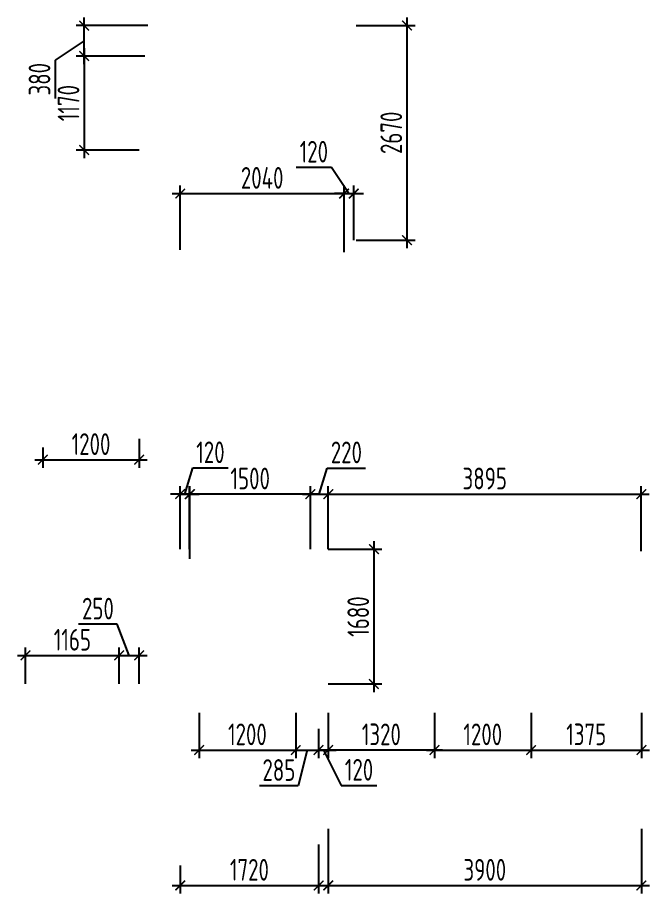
# Model space of a CAD drawing. Header units: millimetres. Extents: x -350007 to 535970, y -888 to 198380.
# Drawn here: x -292982 to -285117, y 71239 to 82143 of the extents above; entities that cross this region are included whole.
import ezdxf

# ---------------------------------------------------------------- set-up
doc = ezdxf.new("R2010")
doc.units = ezdxf.units.MM
doc.layers.add('АР_Размеры нов.', color=15, linetype='Continuous', lineweight=0)
doc.styles.add('ISOCPEUR', font='isocpeur.ttf', dxfattribs={"width": 0.7})
doc.dimstyles.new('R_100', dxfattribs={"dimtxt": 270, "dimasz": 120, "dimexe": 100, "dimexo": 0, "dimgap": 60, "dimtad": 1, "dimdec": 0, "dimrnd": 5, "dimzin": 0, "dimdsep": 46, "dimtxsty": 'ISOCPEUR', "dimblk": 'ARCHTICK', "dimcen": 0, "dimdle": 100, "dimclrd": 256, "dimclre": 256, "dimclrt": 256, "dimadec": 0, "dimazin": 0, "dimtfac": 2, "dimtdec": 0, "dimtofl": 0, "dimtmove": 1, "dimatfit": 3, "dimfxl": 1, "dimtvp": 3, "dimtolj": 1, "dimtzin": 0, "dimarcsym": 0})

# ---------------------------------------------------------------- blocks, each defined once
blk = doc.blocks.new('_ArchTick')
at = {"color": 0, "linetype": 'ByBlock', "const_width": 0.15}
blk.add_lwpolyline([(-0.5, -0.5), (0.5, 0.5)], dxfattribs=at)
blk = doc.blocks.new('*D2640')
at = {"layer": 'АР_Размеры нов.', "lineweight": -2, "ltscale": 100, "transparency": 16777216}
for p, q in [((-290836, 75406), (-290836, 76310)), ((-289336, 75525), (-289336, 76310)), ((-289236, 76210), (-290936, 76210))]:
    blk.add_line(p, q, dxfattribs=at)
at = {"layer": 'АР_Размеры нов.', "lineweight": -2, "ltscale": 100, "transparency": 16777216, "xscale": 120, "yscale": 120, "zscale": 120, "rotation": 180}
blk.add_blockref('_ArchTick', (-290836, 76210), dxfattribs=at)
at = {"layer": 'АР_Размеры нов.', "lineweight": -2, "ltscale": 100, "transparency": 16777216, "xscale": 120, "yscale": 120, "zscale": 120}
blk.add_blockref('_ArchTick', (-289336, 76210), dxfattribs=at)
at = {"layer": 'АР_Размеры нов.', "ltscale": 100, "transparency": 16777216, "insert": (-290086, 76405), "char_height": 270, "attachment_point": 5, "style": 'ISOCPEUR'}
blk.add_mtext('\\A1;1500', dxfattribs=at)
blk = doc.blocks.new('*D2641')
at = {"layer": 'АР_Размеры нов.', "lineweight": -2, "ltscale": 100, "transparency": 16777216}
for p, q in [((-292882, 73847), (-292882, 74303)), ((-291717, 73847), (-291717, 74303)), ((-292982, 74203), (-291617, 74203))]:
    blk.add_line(p, q, dxfattribs=at)
at = {"layer": 'АР_Размеры нов.', "lineweight": -2, "ltscale": 100, "transparency": 16777216, "xscale": 120, "yscale": 120, "zscale": 120, "rotation": 180}
blk.add_blockref('_ArchTick', (-292882, 74203), dxfattribs=at)
at = {"layer": 'АР_Размеры нов.', "lineweight": -2, "ltscale": 100, "transparency": 16777216, "xscale": 120, "yscale": 120, "zscale": 120}
blk.add_blockref('_ArchTick', (-291717, 74203), dxfattribs=at)
at = {"layer": 'АР_Размеры нов.', "ltscale": 100, "transparency": 16777216, "insert": (-292299, 74398), "char_height": 270, "attachment_point": 5, "style": 'ISOCPEUR'}
blk.add_mtext('\\A1;1165', dxfattribs=at)
blk = doc.blocks.new('*D2642')
at = {"layer": 'АР_Размеры нов.', "lineweight": -2, "ltscale": 100, "transparency": 16777216}
for p, q in [((-291742, 74590), (-292221, 74590)), ((-291592, 74203), (-291742, 74590)), ((-291717, 73847), (-291717, 74303)), ((-291467, 73847), (-291467, 74303)), ((-291817, 74203), (-291367, 74203))]:
    blk.add_line(p, q, dxfattribs=at)
at = {"layer": 'АР_Размеры нов.', "lineweight": -2, "ltscale": 100, "transparency": 16777216, "xscale": 120, "yscale": 120, "zscale": 120, "rotation": 180}
blk.add_blockref('_ArchTick', (-291717, 74203), dxfattribs=at)
at = {"layer": 'АР_Размеры нов.', "lineweight": -2, "ltscale": 100, "transparency": 16777216, "xscale": 120, "yscale": 120, "zscale": 120}
blk.add_blockref('_ArchTick', (-291467, 74203), dxfattribs=at)
at = {"layer": 'АР_Размеры нов.', "ltscale": 100, "transparency": 16777216, "insert": (-291981, 74785), "char_height": 270, "attachment_point": 5, "style": 'ISOCPEUR'}
blk.add_mtext('\\A1;250', dxfattribs=at)
blk = doc.blocks.new('*D2643')
at = {"layer": 'АР_Размеры нов.', "lineweight": -2, "ltscale": 100, "transparency": 16777216}
for p, q in [((-292152, 81763), (-292152, 80393)), ((-291399, 81663), (-292252, 81663)), ((-291467, 80493), (-292252, 80493))]:
    blk.add_line(p, q, dxfattribs=at)
at = {"layer": 'АР_Размеры нов.', "lineweight": -2, "ltscale": 100, "transparency": 16777216, "xscale": 120, "yscale": 120, "zscale": 120}
for p, rotation in [((-292152, 81663), 90), ((-292152, 80493), 270)]:
    blk.add_blockref('_ArchTick', p, dxfattribs=dict(at, rotation=rotation))
at = {"layer": 'АР_Размеры нов.', "ltscale": 100, "transparency": 16777216, "insert": (-292347, 81078), "char_height": 270, "attachment_point": 5, "rotation": 90, "style": 'ISOCPEUR'}
blk.add_mtext('\\A1;1170', dxfattribs=at)
blk = doc.blocks.new('*D2644')
at = {"layer": 'АР_Размеры нов.', "lineweight": -2, "ltscale": 100, "transparency": 16777216}
for p, q in [((-292152, 81563), (-292152, 82143)), ((-291358, 82043), (-292252, 82043)), ((-292152, 81853), (-292513, 81614)), ((-292513, 81614), (-292513, 81135)), ((-291399, 81663), (-292252, 81663))]:
    blk.add_line(p, q, dxfattribs=at)
at = {"layer": 'АР_Размеры нов.', "lineweight": -2, "ltscale": 100, "transparency": 16777216, "xscale": 120, "yscale": 120, "zscale": 120}
for p, rotation in [((-292152, 82043), 90), ((-292152, 81663), 270)]:
    blk.add_blockref('_ArchTick', p, dxfattribs=dict(at, rotation=rotation))
at = {"layer": 'АР_Размеры нов.', "ltscale": 100, "transparency": 16777216, "insert": (-292708, 81375), "char_height": 270, "attachment_point": 5, "rotation": 90, "style": 'ISOCPEUR'}
blk.add_mtext('\\A1;380', dxfattribs=at)
blk = doc.blocks.new('*D2995')
at = {"layer": 'АР_Размеры нов.', "lineweight": -2, "ltscale": 100, "transparency": 16777216}
for p, q in [((-291468, 76897), (-291468, 76538)), ((-292667, 76790), (-292667, 76538)), ((-292767, 76638), (-291368, 76638))]:
    blk.add_line(p, q, dxfattribs=at)
at = {"layer": 'АР_Размеры нов.', "lineweight": -2, "ltscale": 100, "transparency": 16777216, "xscale": 120, "yscale": 120, "zscale": 120, "rotation": 180}
blk.add_blockref('_ArchTick', (-292667, 76638), dxfattribs=at)
at = {"layer": 'АР_Размеры нов.', "lineweight": -2, "ltscale": 100, "transparency": 16777216, "xscale": 120, "yscale": 120, "zscale": 120}
blk.add_blockref('_ArchTick', (-291468, 76638), dxfattribs=at)
at = {"layer": 'АР_Размеры нов.', "ltscale": 100, "transparency": 16777216, "insert": (-292067, 76833), "char_height": 270, "attachment_point": 5, "style": 'ISOCPEUR'}
blk.add_mtext('\\A1;1200', dxfattribs=at)
blk = doc.blocks.new('*D3028')
at = {"layer": 'АР_Размеры нов.', "lineweight": -2, "ltscale": 100, "transparency": 16777216}
for p, q in [((-289235, 71848), (-289235, 71239)), ((-290957, 71586), (-290957, 71239)), ((-291057, 71339), (-289135, 71339))]:
    blk.add_line(p, q, dxfattribs=at)
at = {"layer": 'АР_Размеры нов.', "lineweight": -2, "ltscale": 100, "transparency": 16777216, "xscale": 120, "yscale": 120, "zscale": 120, "rotation": 180}
blk.add_blockref('_ArchTick', (-290957, 71339), dxfattribs=at)
at = {"layer": 'АР_Размеры нов.', "lineweight": -2, "ltscale": 100, "transparency": 16777216, "xscale": 120, "yscale": 120, "zscale": 120}
blk.add_blockref('_ArchTick', (-289235, 71339), dxfattribs=at)
at = {"layer": 'АР_Размеры нов.', "ltscale": 100, "transparency": 16777216, "insert": (-290096, 71534), "char_height": 270, "attachment_point": 5, "style": 'ISOCPEUR'}
blk.add_mtext('\\A1;1720', dxfattribs=at)
blk = doc.blocks.new('*D3029')
at = {"layer": 'АР_Размеры нов.', "lineweight": -2, "ltscale": 100, "transparency": 16777216}
for p, q in [((-289115, 72044), (-289115, 71239)), ((-285217, 72044), (-285217, 71239)), ((-289215, 71339), (-285117, 71339))]:
    blk.add_line(p, q, dxfattribs=at)
at = {"layer": 'АР_Размеры нов.', "lineweight": -2, "ltscale": 100, "transparency": 16777216, "xscale": 120, "yscale": 120, "zscale": 120, "rotation": 180}
blk.add_blockref('_ArchTick', (-289115, 71339), dxfattribs=at)
at = {"layer": 'АР_Размеры нов.', "lineweight": -2, "ltscale": 100, "transparency": 16777216, "xscale": 120, "yscale": 120, "zscale": 120}
blk.add_blockref('_ArchTick', (-285217, 71339), dxfattribs=at)
at = {"layer": 'АР_Размеры нов.', "ltscale": 100, "transparency": 16777216, "insert": (-287166, 71534), "char_height": 270, "attachment_point": 5, "style": 'ISOCPEUR'}
blk.add_mtext('\\A1;3900', dxfattribs=at)
blk = doc.blocks.new('*D3031')
at = {"layer": 'АР_Размеры нов.', "lineweight": -2, "ltscale": 100, "transparency": 16777216}
for p, q in [((-290899, 76211), (-290802, 76536)), ((-290802, 76536), (-290361, 76536)), ((-290958, 75525), (-290958, 76311)), ((-290840, 75525), (-290840, 76311)), ((-290958, 76211), (-291078, 76211)), ((-290958, 76211), (-290840, 76211)), ((-290840, 76211), (-290720, 76211))]:
    blk.add_line(p, q, dxfattribs=at)
at = {"layer": 'АР_Размеры нов.', "lineweight": -2, "ltscale": 100, "transparency": 16777216, "xscale": 120, "yscale": 120, "zscale": 120}
blk.add_blockref('_ArchTick', (-290958, 76211), dxfattribs=at)
at = {"layer": 'АР_Размеры нов.', "lineweight": -2, "ltscale": 100, "transparency": 16777216, "xscale": 120, "yscale": 120, "zscale": 120, "rotation": 180}
blk.add_blockref('_ArchTick', (-290840, 76211), dxfattribs=at)
at = {"layer": 'АР_Размеры нов.', "ltscale": 100, "transparency": 16777216, "insert": (-290581, 76731), "char_height": 270, "attachment_point": 5, "style": 'ISOCPEUR'}
blk.add_mtext('\\A1;120', dxfattribs=at)
blk = doc.blocks.new('*D3032')
at = {"layer": 'АР_Размеры нов.', "lineweight": -2, "ltscale": 100, "transparency": 16777216}
for p, q in [((-290722, 73487), (-290722, 72925)), ((-289520, 73487), (-289520, 72925)), ((-290822, 73025), (-289420, 73025))]:
    blk.add_line(p, q, dxfattribs=at)
at = {"layer": 'АР_Размеры нов.', "lineweight": -2, "ltscale": 100, "transparency": 16777216, "xscale": 120, "yscale": 120, "zscale": 120, "rotation": 180}
blk.add_blockref('_ArchTick', (-290722, 73025), dxfattribs=at)
at = {"layer": 'АР_Размеры нов.', "lineweight": -2, "ltscale": 100, "transparency": 16777216, "xscale": 120, "yscale": 120, "zscale": 120}
blk.add_blockref('_ArchTick', (-289520, 73025), dxfattribs=at)
at = {"layer": 'АР_Размеры нов.', "ltscale": 100, "transparency": 16777216, "insert": (-290121, 73220), "char_height": 270, "attachment_point": 5, "style": 'ISOCPEUR'}
blk.add_mtext('\\A1;1200', dxfattribs=at)
blk = doc.blocks.new('*D3033')
at = {"layer": 'АР_Размеры нов.', "lineweight": -2, "ltscale": 100, "transparency": 16777216}
for p, q in [((-287793, 73487), (-287793, 72925)), ((-286591, 73487), (-286591, 72925)), ((-287893, 73025), (-286491, 73025))]:
    blk.add_line(p, q, dxfattribs=at)
at = {"layer": 'АР_Размеры нов.', "lineweight": -2, "ltscale": 100, "transparency": 16777216, "xscale": 120, "yscale": 120, "zscale": 120, "rotation": 180}
blk.add_blockref('_ArchTick', (-287793, 73025), dxfattribs=at)
at = {"layer": 'АР_Размеры нов.', "lineweight": -2, "ltscale": 100, "transparency": 16777216, "xscale": 120, "yscale": 120, "zscale": 120}
blk.add_blockref('_ArchTick', (-286591, 73025), dxfattribs=at)
at = {"layer": 'АР_Размеры нов.', "ltscale": 100, "transparency": 16777216, "insert": (-287192, 73220), "char_height": 270, "attachment_point": 5, "style": 'ISOCPEUR'}
blk.add_mtext('\\A1;1200', dxfattribs=at)
blk = doc.blocks.new('*D2948')
at = {"layer": 'АР_Размеры нов.', "lineweight": -2, "ltscale": 500, "transparency": 16777216}
for p, q in [((-289226, 76210), (-289128, 76535)), ((-289128, 76535), (-288649, 76535)), ((-289336, 75525), (-289336, 76310)), ((-289115, 75525), (-289115, 76310)), ((-289436, 76210), (-289015, 76210))]:
    blk.add_line(p, q, dxfattribs=at)
at = {"layer": 'АР_Размеры нов.', "lineweight": -2, "ltscale": 500, "transparency": 16777216, "xscale": 120, "yscale": 120, "zscale": 120, "rotation": 180}
blk.add_blockref('_ArchTick', (-289336, 76210), dxfattribs=at)
at = {"layer": 'АР_Размеры нов.', "lineweight": -2, "ltscale": 500, "transparency": 16777216, "xscale": 120, "yscale": 120, "zscale": 120}
blk.add_blockref('_ArchTick', (-289115, 76210), dxfattribs=at)
at = {"layer": 'АР_Размеры нов.', "lineweight": 13, "ltscale": 500, "transparency": 16777216, "insert": (-288889, 76730), "char_height": 270, "attachment_point": 5, "style": 'ISOCPEUR'}
blk.add_mtext('\\A1;220', dxfattribs=at)
blk = doc.blocks.new('*D2949')
at = {"layer": 'АР_Размеры нов.', "lineweight": -2, "ltscale": 500, "transparency": 16777216}
for p, q in [((-289115, 75525), (-289115, 76310)), ((-285219, 75500), (-285219, 76310)), ((-289215, 76210), (-285119, 76210))]:
    blk.add_line(p, q, dxfattribs=at)
at = {"layer": 'АР_Размеры нов.', "lineweight": -2, "ltscale": 500, "transparency": 16777216, "xscale": 120, "yscale": 120, "zscale": 120, "rotation": 180}
blk.add_blockref('_ArchTick', (-289115, 76210), dxfattribs=at)
at = {"layer": 'АР_Размеры нов.', "lineweight": -2, "ltscale": 500, "transparency": 16777216, "xscale": 120, "yscale": 120, "zscale": 120}
blk.add_blockref('_ArchTick', (-285219, 76210), dxfattribs=at)
at = {"layer": 'АР_Размеры нов.', "lineweight": 13, "ltscale": 500, "transparency": 16777216, "insert": (-287167, 76405), "char_height": 270, "attachment_point": 5, "style": 'ISOCPEUR'}
blk.add_mtext('\\A1;3895', dxfattribs=at)
blk = doc.blocks.new('*D2950')
at = {"layer": 'АР_Размеры нов.', "lineweight": -2, "ltscale": 500, "transparency": 16777216}
for p, q in [((-288546, 75625), (-288546, 73747)), ((-289115, 75525), (-288446, 75525)), ((-289115, 73847), (-288446, 73847))]:
    blk.add_line(p, q, dxfattribs=at)
at = {"layer": 'АР_Размеры нов.', "lineweight": -2, "ltscale": 500, "transparency": 16777216, "xscale": 120, "yscale": 120, "zscale": 120}
for p, rotation in [((-288546, 75525), 90), ((-288546, 73847), 270)]:
    blk.add_blockref('_ArchTick', p, dxfattribs=dict(at, rotation=rotation))
at = {"layer": 'АР_Размеры нов.', "lineweight": 13, "ltscale": 500, "transparency": 16777216, "insert": (-288741, 74686), "char_height": 270, "attachment_point": 5, "rotation": 90, "style": 'ISOCPEUR'}
blk.add_mtext('\\A1;1680', dxfattribs=at)
blk = doc.blocks.new('*D2951')
at = {"layer": 'АР_Размеры нов.', "lineweight": -2, "ltscale": 500, "transparency": 16777216}
for p, q in [((-289520, 73487), (-289520, 72925)), ((-289235, 73289), (-289235, 72925)), ((-289620, 73025), (-289135, 73025)), ((-289378, 73025), (-289490, 72581)), ((-289490, 72581), (-289969, 72581))]:
    blk.add_line(p, q, dxfattribs=at)
at = {"layer": 'АР_Размеры нов.', "lineweight": -2, "ltscale": 500, "transparency": 16777216, "xscale": 120, "yscale": 120, "zscale": 120, "rotation": 180}
blk.add_blockref('_ArchTick', (-289520, 73025), dxfattribs=at)
at = {"layer": 'АР_Размеры нов.', "lineweight": -2, "ltscale": 500, "transparency": 16777216, "xscale": 120, "yscale": 120, "zscale": 120}
blk.add_blockref('_ArchTick', (-289235, 73025), dxfattribs=at)
at = {"layer": 'АР_Размеры нов.', "lineweight": 13, "ltscale": 500, "transparency": 16777216, "insert": (-289729, 72776), "char_height": 270, "attachment_point": 5, "style": 'ISOCPEUR'}
blk.add_mtext('\\A1;285', dxfattribs=at)
blk = doc.blocks.new('*D2952')
at = {"layer": 'АР_Размеры нов.', "lineweight": -2, "ltscale": 500, "transparency": 16777216}
for p, q in [((-289235, 73289), (-289235, 72925)), ((-289115, 73319), (-289115, 72925)), ((-289335, 73025), (-289015, 73025)), ((-289175, 73025), (-288953, 72584)), ((-288953, 72584), (-288511, 72584))]:
    blk.add_line(p, q, dxfattribs=at)
at = {"layer": 'АР_Размеры нов.', "lineweight": -2, "ltscale": 500, "transparency": 16777216, "xscale": 120, "yscale": 120, "zscale": 120, "rotation": 180}
blk.add_blockref('_ArchTick', (-289235, 73025), dxfattribs=at)
at = {"layer": 'АР_Размеры нов.', "lineweight": -2, "ltscale": 500, "transparency": 16777216, "xscale": 120, "yscale": 120, "zscale": 120}
blk.add_blockref('_ArchTick', (-289115, 73025), dxfattribs=at)
at = {"layer": 'АР_Размеры нов.', "lineweight": 13, "ltscale": 500, "transparency": 16777216, "insert": (-288732, 72779), "char_height": 270, "attachment_point": 5, "style": 'ISOCPEUR'}
blk.add_mtext('\\A1;120', dxfattribs=at)
blk = doc.blocks.new('*D2957')
at = {"layer": 'АР_Размеры нов.', "lineweight": -2, "ltscale": 500, "transparency": 16777216}
for p, q in [((-286591, 73487), (-286591, 72925)), ((-285217, 73487), (-285217, 72925)), ((-286691, 73025), (-285117, 73025))]:
    blk.add_line(p, q, dxfattribs=at)
at = {"layer": 'АР_Размеры нов.', "lineweight": -2, "ltscale": 500, "transparency": 16777216, "xscale": 120, "yscale": 120, "zscale": 120, "rotation": 180}
blk.add_blockref('_ArchTick', (-286591, 73025), dxfattribs=at)
at = {"layer": 'АР_Размеры нов.', "lineweight": -2, "ltscale": 500, "transparency": 16777216, "xscale": 120, "yscale": 120, "zscale": 120}
blk.add_blockref('_ArchTick', (-285217, 73025), dxfattribs=at)
at = {"layer": 'АР_Размеры нов.', "lineweight": 13, "ltscale": 500, "transparency": 16777216, "insert": (-285904, 73220), "char_height": 270, "attachment_point": 5, "style": 'ISOCPEUR'}
blk.add_mtext('\\A1;1375', dxfattribs=at)
blk = doc.blocks.new('*D2958')
at = {"layer": 'АР_Размеры нов.', "lineweight": -2, "ltscale": 500, "transparency": 16777216}
for p, q in [((-289115, 73487), (-289115, 72925)), ((-287793, 73487), (-287793, 72925)), ((-287693, 73025), (-289215, 73025))]:
    blk.add_line(p, q, dxfattribs=at)
at = {"layer": 'АР_Размеры нов.', "lineweight": -2, "ltscale": 500, "transparency": 16777216, "xscale": 120, "yscale": 120, "zscale": 120, "rotation": 180}
blk.add_blockref('_ArchTick', (-289115, 73025), dxfattribs=at)
at = {"layer": 'АР_Размеры нов.', "lineweight": -2, "ltscale": 500, "transparency": 16777216, "xscale": 120, "yscale": 120, "zscale": 120}
blk.add_blockref('_ArchTick', (-287793, 73025), dxfattribs=at)
at = {"layer": 'АР_Размеры нов.', "lineweight": 13, "ltscale": 500, "transparency": 16777216, "insert": (-288454, 73220), "char_height": 270, "attachment_point": 5, "style": 'ISOCPEUR'}
blk.add_mtext('\\A1;1320', dxfattribs=at)
blk = doc.blocks.new('*D4050')
at = {"layer": 'АР_Размеры нов.', "lineweight": -2, "transparency": 16777216}
for p, q in [((-288135, 82143), (-288135, 79273)), ((-288767, 82043), (-288035, 82043)), ((-288767, 79373), (-288035, 79373))]:
    blk.add_line(p, q, dxfattribs=at)
at = {"layer": 'АР_Размеры нов.', "lineweight": -2, "transparency": 16777216, "xscale": 120, "yscale": 120, "zscale": 120}
for p, rotation in [((-288135, 82043), 90), ((-288135, 79373), 270)]:
    blk.add_blockref('_ArchTick', p, dxfattribs=dict(at, rotation=rotation))
at = {"layer": 'АР_Размеры нов.', "transparency": 16777216, "insert": (-288330, 80708), "char_height": 270, "attachment_point": 5, "rotation": 90, "style": 'ISOCPEUR'}
blk.add_mtext('\\A1;2670', dxfattribs=at)
blk = doc.blocks.new('*D4051')
at = {"layer": 'АР_Размеры нов.', "lineweight": -2, "transparency": 16777216}
for p, q in [((-290957, 79253), (-290957, 80052)), ((-288917, 79222), (-288917, 80052)), ((-291057, 79952), (-288817, 79952))]:
    blk.add_line(p, q, dxfattribs=at)
at = {"layer": 'АР_Размеры нов.', "lineweight": -2, "transparency": 16777216, "xscale": 120, "yscale": 120, "zscale": 120, "rotation": 180}
blk.add_blockref('_ArchTick', (-290957, 79952), dxfattribs=at)
at = {"layer": 'АР_Размеры нов.', "lineweight": -2, "transparency": 16777216, "xscale": 120, "yscale": 120, "zscale": 120}
blk.add_blockref('_ArchTick', (-288917, 79952), dxfattribs=at)
at = {"layer": 'АР_Размеры нов.', "transparency": 16777216, "insert": (-289937, 80147), "char_height": 270, "attachment_point": 5, "style": 'ISOCPEUR'}
blk.add_mtext('\\A1;2040', dxfattribs=at)
blk = doc.blocks.new('*D4052')
at = {"layer": 'АР_Размеры нов.', "lineweight": -2, "transparency": 16777216}
for p, q in [((-289073, 80278), (-289514, 80278)), ((-288857, 79952), (-289073, 80278)), ((-288917, 79222), (-288917, 80052)), ((-288797, 79373), (-288797, 80052)), ((-288917, 79952), (-289037, 79952)), ((-288917, 79952), (-288797, 79952)), ((-288797, 79952), (-288677, 79952))]:
    blk.add_line(p, q, dxfattribs=at)
at = {"layer": 'АР_Размеры нов.', "lineweight": -2, "transparency": 16777216, "xscale": 120, "yscale": 120, "zscale": 120}
blk.add_blockref('_ArchTick', (-288917, 79952), dxfattribs=at)
at = {"layer": 'АР_Размеры нов.', "lineweight": -2, "transparency": 16777216, "xscale": 120, "yscale": 120, "zscale": 120, "rotation": 180}
blk.add_blockref('_ArchTick', (-288797, 79952), dxfattribs=at)
at = {"layer": 'АР_Размеры нов.', "transparency": 16777216, "insert": (-289294, 80473), "char_height": 270, "attachment_point": 5, "style": 'ISOCPEUR'}
blk.add_mtext('\\A1;120', dxfattribs=at)

msp = doc.modelspace()

# ---------------------------------------------------------------- dimensions: what is measured, and where the dimension line sits
at = {"layer": 'АР_Размеры нов.', "ltscale": 100}
dim = msp.add_linear_dim(base=(-292151.9, 82043.2), p1=(-291399.2, 81663), p2=(-291358.2, 82043.2), angle=90, dimstyle='R_100', override={"dimpost": '\\X', "dimfxl": 2.5, "dimarcsym": 2}, dxfattribs=at)
dim.commit()
dim.dimension.update_dxf_attribs({"geometry": '*D2644', "text_midpoint": (-292513, 81554.5), "dimtype": 160})
at = {"layer": 'АР_Размеры нов.'}
dim = msp.add_linear_dim(base=(-288134.8, 79373.2), p1=(-288766.8, 82043.2), p2=(-288766.8, 79373.2), angle=90, dimstyle='R_100', override={"dimpost": '\\X'}, dxfattribs=at)
dim.commit()
dim.dimension.update_dxf_attribs({"geometry": '*D4050', "text_midpoint": (-288329.8, 80708.2)})
at = {"layer": 'АР_Размеры нов.', "ltscale": 100}
dim = msp.add_linear_dim(base=(-292151.9, 80493), p1=(-291399.2, 81663), p2=(-291466.8, 80493), angle=90, dimstyle='R_100', override={"dimpost": '\\X', "dimfxl": 2.5, "dimarcsym": 2}, dxfattribs=at)
dim.commit()
dim.dimension.update_dxf_attribs({"geometry": '*D2643', "text_midpoint": (-292346.9, 81078)})
at = {"layer": 'АР_Размеры нов.'}
dim = msp.add_linear_dim(base=(-288796.8, 79952.2), p1=(-288916.8, 79222.1), p2=(-288796.8, 79373.2), dimstyle='R_100', override={"dimpost": '\\X'}, dxfattribs=at)
dim.commit()
dim.dimension.update_dxf_attribs({"geometry": '*D4052', "text_midpoint": (-289132.9, 80277.7), "dimtype": 160})
dim = msp.add_linear_dim(base=(-288916.8, 79952.2), p1=(-290956.8, 79253.2), p2=(-288916.8, 79222.1), dimstyle='R_100', override={"dimpost": '\\X'}, dxfattribs=at)
dim.commit()
dim.dimension.update_dxf_attribs({"geometry": '*D4051', "text_midpoint": (-289936.8, 80147.2)})
at = {"layer": 'АР_Размеры нов.', "ltscale": 100}
for base, p1, p2, picture, middle in [((-291468.1, 76638), (-292666.8, 76790.3), (-291468.1, 76896.9), '*D2995', (-292067.4, 76833)), ((-290840.3, 76210.7), (-290958.5, 75524.5), (-290840.3, 75524.5), '*D3031', (-290741.9, 76730.7)), ((-290835.7, 76210.1), (-289335.7, 75524.5), (-290835.7, 75405.7), '*D2640', (-290085.7, 76405.1)), ((-291716.7, 74202.7), (-292881.7, 73847.3), (-291716.7, 73847.3), '*D2641', (-292299.2, 74397.7)), ((-289520.5, 73025), (-290722.4, 73486.8), (-289520.5, 73486.8), '*D3032', (-290121.4, 73220)), ((-286591.3, 73025), (-287793.2, 73486.8), (-286591.3, 73486.8), '*D3033', (-287192.2, 73220)), ((-285216.8679, 71339.1952), (-289115.3922, 72043.9788), (-285216.8679, 72043.9788), '*D3029', (-287166.13, 71534.1952)), ((-289235.4, 71339.2), (-290956.8, 71586.5), (-289235.4, 71847.9), '*D3028', (-290096.1, 71534.2))]:
    dim = msp.add_linear_dim(base=base, p1=p1, p2=p2, dimstyle='R_100', override={"dimpost": '\\X', "dimfxl": 2.5, "dimarcsym": 2}, dxfattribs=at)
    dim.commit()
    dim.dimension.update_dxf_attribs({"geometry": picture, "text_midpoint": middle})
at = {"layer": 'АР_Размеры нов.', "lineweight": 13, "ltscale": 500}
for base, p1, p2, override, picture, middle in [((-289115.4, 76210.1), (-289335.7, 75524.5), (-289115.4, 75525.3), {"dimpost": '\\X', "dimfxl": 2.5, "dimarcsym": 2}, '*D2948', (-289068.1, 76730.1)), ((-285218.6, 76210.1), (-289115.4, 75525.3), (-285218.6, 75499.6), {"dimpost": '\\X', "dimfxl": 2.5, "dimarcsym": 2}, '*D2949', (-287167, 76405.1)), ((-289115.4, 73025), (-287793.2, 73486.8), (-289115.4, 73486.8), {"dimpost": '\\X', "dimfxl": 2.5, "dimarcsym": 2}, '*D2958', (-288454.3, 73220)), ((-285217.2, 73025), (-286591.3, 73486.8), (-285217.2, 73486.8), {"dimpost": '\\X'}, '*D2957', (-285904.2, 73220))]:
    dim = msp.add_linear_dim(base=base, p1=p1, p2=p2, dimstyle='R_100', override=override, dxfattribs=at)
    dim.commit()
    dim.dimension.update_dxf_attribs({"geometry": picture, "text_midpoint": middle})
dim = msp.add_linear_dim(base=(-288546.5, 73847.3), p1=(-289115.4, 75525.3), p2=(-289115.4, 73847.3), angle=90, dimstyle='R_100', override={"dimpost": '\\X'}, dxfattribs=at)
dim.commit()
dim.dimension.update_dxf_attribs({"geometry": '*D2950', "text_midpoint": (-288741.5, 74686.3)})
at = {"layer": 'АР_Размеры нов.', "ltscale": 100}
dim = msp.add_linear_dim(base=(-291467, 74202.7), p1=(-291716.7, 73847.3), p2=(-291467, 73847.3), dimstyle='R_100', override={"dimpost": '\\X', "dimfxl": 2.5, "dimarcsym": 2}, dxfattribs=at)
dim.commit()
dim.dimension.update_dxf_attribs({"geometry": '*D2642', "text_midpoint": (-291801.8, 74590.5), "dimtype": 160})
at = {"layer": 'АР_Размеры нов.', "lineweight": 13, "ltscale": 500}
for base, p1, p2, picture, middle in [((-289235.4, 73025), (-289520.5, 73486.8), (-289235.4, 73289.4), '*D2951', (-289549.7, 72580.9)), ((-289115.4, 73025), (-289235.4, 73289.4), (-289115.4, 73319.1), '*D2952', (-288892.8, 72584))]:
    dim = msp.add_linear_dim(base=base, p1=p1, p2=p2, dimstyle='R_100', override={"dimpost": '\\X', "dimfxl": 2.5, "dimarcsym": 2}, dxfattribs=at)
    dim.commit()
    dim.dimension.update_dxf_attribs({"geometry": picture, "text_midpoint": middle, "dimtype": 160})

doc.saveas('drawing.dxf')
